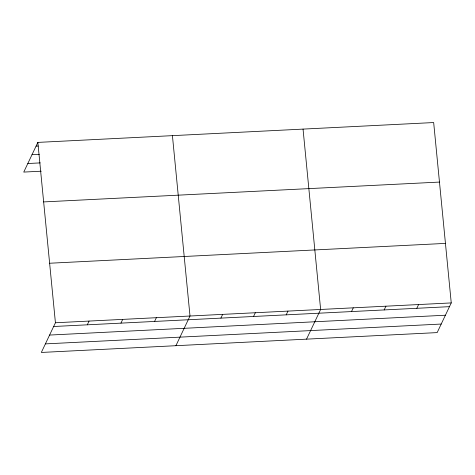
<?xml version="1.0" encoding="UTF-8"?>
<svg xmlns="http://www.w3.org/2000/svg" width="475" height="475" viewBox="0 0 475 475"><rect width="100%" height="100%" fill="white"/><g stroke="black" fill="none" stroke-linecap="round" stroke-linejoin="round"><path stroke-width="0.71" d="M37.846 142.399L55.427 322.762L41.331 352.45L437.154 332.601L451.25 302.919L433.669 122.55L37.846 142.399L23.75 172.081L41.301 171.202M87.293 324.817L89.074 321.076M120.941 323.131L122.716 319.39M154.583 321.444L156.364 317.704M175.91 345.699L190.006 316.017L172.425 135.648M220.887 318.119L222.662 314.379M253.543 316.487L255.318 312.74M286.193 314.848L287.975 311.101M306.535 339.15L320.631 309.468L303.044 129.099M351.506 311.57L353.281 307.83M384.162 309.938L385.938 306.191M416.818 308.299L418.594 304.558M36.07 146.14L38.261 146.027M32.003 154.702L39.318 154.333M27.817 163.519L40.25 162.895M43.647 201.917L439.47 182.073M49.626 263.239L445.449 243.396M55.427 322.762L451.25 302.919M53.651 326.503L449.475 306.66M49.584 335.065L445.407 315.222M45.398 343.888L441.222 324.045"/></g></svg>
